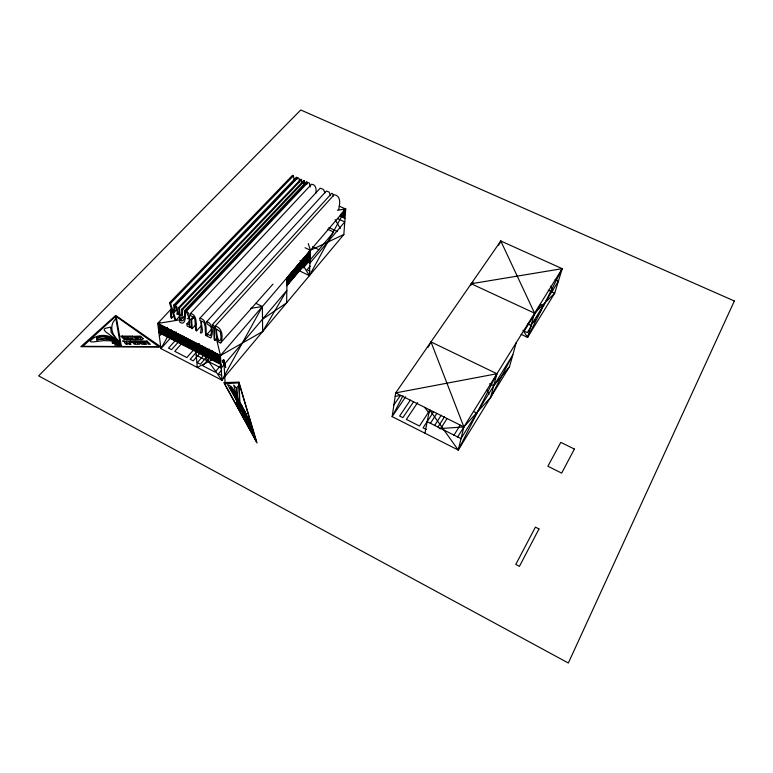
<?xml version="1.0" encoding="UTF-8"?>
<svg xmlns="http://www.w3.org/2000/svg" width="773" height="773" viewBox="0 0 773 773"><rect width="100%" height="100%" fill="white"/><g stroke="black" fill="none" stroke-linecap="round" stroke-linejoin="round"><path stroke-width="1.16" d="M181.829 309.113C181.249 310.727 182.892 316.089 180.109 315.867L179.5 307.925L301.586 179.616L300.832 179.268L178.679 307.509L179.819 322.254C186.341 326.448 185.278 314.514 185.559 311.007L307.113 182.167L306.33 181.81L184.708 310.572C184.216 312.968 185.617 323.182 180.457 320.418L180.254 317.722L181.558 317.819L182.235 316.408L182.689 309.548L304.494 180.959L303.712 180.602L181.829 309.113L182.689 309.548M287.034 277.671L286.628 302.881L262.511 319.21M287.334 277.314L286.899 285.836M287.633 276.956L287.498 285.131L287.942 276.599M288.242 276.251L288.097 284.425L288.542 275.893M288.851 275.546L288.696 283.72L289.15 275.188M289.45 274.83L289.295 283.015L289.749 274.483M290.059 274.125L289.894 282.309L290.358 273.777M290.658 273.42L290.493 281.604L290.957 273.072M291.257 272.724L291.092 280.899L291.556 272.367M291.856 272.019L291.692 280.193L292.155 271.661M292.455 271.313L292.281 279.497L292.764 270.965M293.064 270.608L292.88 278.792L293.363 270.26M293.663 269.912L293.469 278.096L293.953 269.564M294.252 269.217L294.069 277.401L294.552 268.859M294.851 268.511L294.658 276.695L295.151 268.163M295.45 267.816L295.247 276L295.75 267.468M296.049 267.12L295.837 275.304L296.339 266.772M296.639 266.424L296.426 274.608L296.938 266.076M297.238 265.728L297.016 273.913L297.537 265.381M297.827 265.033L297.605 273.227L298.127 264.685M298.426 264.337L298.194 272.531L298.716 263.989M299.016 263.641L298.784 271.835L299.315 263.293M299.605 262.955L299.373 271.149L299.905 262.607M300.195 262.26L299.953 270.453L300.494 261.912M300.784 261.574L300.542 269.767L301.084 261.226M301.373 260.878L301.122 269.081L301.673 260.54M301.963 260.192L301.712 268.395L302.262 259.844M302.552 259.506L302.291 267.7L302.852 259.158M303.142 258.82L302.871 267.014L303.431 258.472M303.731 258.134L303.46 266.327L304.021 257.786M304.311 257.448L304.04 265.651L304.61 257.1L304.301 257.853M304.9 256.762L304.62 264.965L305.19 256.414M305.48 256.076L305.2 264.279L305.779 255.737M306.069 255.39L305.779 263.603L306.359 255.051M306.649 254.713L306.359 262.917L306.939 254.365M307.229 254.027L306.929 262.24L307.528 253.689M307.818 253.351L307.509 261.554L308.108 253.013M308.398 252.665L308.089 260.878L308.688 252.327M308.978 251.988L308.659 260.201L309.268 251.65M309.558 251.312L309.239 259.525L309.847 250.974M310.137 250.636L310.099 258.511M297.045 179.21L297.112 177.558L296.378 177.21L173.809 305.026L173.906 309.77L173.055 311.248L170.553 303.374L169.5 302.832L292.436 175.394L293.402 175.838L294.242 180.273M315.964 193.134C316.389 189.714 316.167 184.38 311.587 184.206L190.448 313.471L190.602 315.799L193.395 316.94L194.844 319.336L195.762 330.429L196.574 330.844L201.463 325.52M301.422 183.046L301.586 179.616M340.816 214.121L340.651 216.469L339.927 216.131M341.618 213.29L341.376 216.798L342.101 217.136L342.429 212.449M343.241 211.618L342.826 217.474L343.56 217.812L344.227 208.449M344.961 208.778L344.285 218.141L345.009 218.479M171.49 308.64L157.731 323.443L160.939 348.604L221.928 380.19L343.84 234.509L345.695 209.029L339.096 206.082M303.354 183.317L303.712 180.602M304.06 184.119L304.494 180.959M306.813 184.418L307.113 182.167M424.937 433.199L429.508 409.767L458.254 450.041L509.523 366.673L516.219 342.69M470.825 285.517L471.211 283.749L473.095 282.329M500.363 242.78L500.788 240.992L562.213 268.675L554.734 293.151L527.544 337.357L521.128 334.342M523.002 330.245L527.544 337.357L534.568 313.162L500.788 240.992L395.699 392.897L392.143 416.628L458.254 450.041L463.868 426.918L490.604 397.428L512.818 354.846L460.766 438.987M490.604 397.428L496.923 373.736L430.976 341.908L428.223 347.212M223.436 360.073L223.387 360.257A4.619 0.889 71.6 0 0 223.474 361.783L224.006 363.6M338.632 209.609C339.849 204.565 341.395 195.859 334.197 194.67L215.232 326.109L215.319 328.428L216.16 328.863C216.933 333.008 215.02 341.502 220.489 343.048L272.966 284.135M224.035 364.122L223.832 363.503M303.683 259.37L303.992 258.617M527.544 337.357L562.213 268.675L471.211 283.749L534.568 313.162L554.734 293.151L548.289 290.194M458.254 450.041L496.923 373.736L395.699 392.897L463.868 426.918L430.976 341.908M498.624 245.176L500.788 240.992M402.994 395.747L392.143 416.628L405.651 396.82M196.226 355.194L221.204 368.054L286.822 290.445L262.636 331.549L220.46 355.561L197.308 367.436L195.125 342.594L221.928 380.19L262.376 306.514L255.96 303.345M171.451 329.907L160.939 348.604L176.147 331.859M531.611 325.665L527.331 332.593L524.22 331.134L540.781 304.446L543.834 305.857M533.447 322.689L535.274 319.722M536.501 317.742L537.728 315.761M539.554 312.785L541.39 309.818M457.442 437.305L562.213 268.675M453.857 435.344L460.186 425.218M440.6 428.686L447.016 418.647M437.991 426.976L444.485 416.84M434.697 425.314L441.209 415.207M430.31 423.469L436.851 413.381M433.585 411.748L423.082 427.856L426.377 429.517M429.894 410.134L419.459 426.029L406.356 419.42L417.575 402.665M413.574 401.757L402.868 417.662L399.612 416.019L410.347 400.143M393.901 404.936L400.482 395.351M220.943 342.777C223.184 337.183 222.527 327.694 215.232 326.109M115.882 318.756C108.297 325.607 112.259 336.613 119.844 341.56M509.523 366.673L493.725 385.746L489.609 383.756M221.571 370.18L218.469 373.861L221.551 375.456M310.166 266.125L307.074 269.806L309.963 271.197M221.175 364.914L215.078 372.113L202.806 365.764L214.334 352.391M212.198 350.556L200.4 364.199L197.347 362.624L209.174 349.01M205.087 347.27L193.221 360.856L190.187 359.29L202.072 345.724M199.279 343.444L186.844 357.561L174.746 351.309L186.496 338.178M333.269 195.994L332.854 193.907L331.762 193.289L212.527 324.496L212.623 326.786L213.686 328.013L214.208 339.878L215.029 340.294L217.435 337.598M183.568 336.255L171.529 349.647L168.524 348.092L180.582 334.728M207.29 334.091L210.372 335.704L211.367 332.767A68.845 34.099 42.3 0 0 211.242 329.771C212.43 325.066 205.966 325.433 206.652 321.723C213.203 323.24 213.377 333.385 210.874 338.004L207.357 336.323L207.241 334.062L211.29 329.598M159.354 336.207L167.509 327.327M206.652 321.723L326.37 191.028L329.076 192.042L330.573 195.656M199.859 318.263C208.005 319.655 205.521 330.322 206.391 335.869L205.57 335.453L205.087 326.322L204.169 322.959A1.942 0.995 41.2 0 0 202.7 321.616L201.618 321.143C200.236 322.66 204.864 334.506 200.4 332.912C201.299 330.245 201.521 326.003 200.796 320.843L199.994 320.592L199.859 318.263L320.177 188.177L323.443 189.433L324.998 192.825M193.289 316.756L190.834 319.394L191.404 328.196L192.216 328.612L196.303 324.187M188.593 321.983L186.95 323.742L187.105 325.993L190.023 327.481L191.665 325.723M192.216 328.612L191.646 319.809L194.1 317.172M180.457 320.418L185.414 315.152M186.95 323.742L189.066 324.824C190.525 319.114 187.51 315.355 186.361 311.364L307.857 182.457L309.48 183.191L310.099 186.95M169.5 302.832L171.326 308.582L170.466 312.418L170.843 317.655L171.645 318.061L171.277 313.104L171.896 310.369L174.872 319.722L175.915 320.254L181.761 314.128M171.645 318.061L174.128 315.442M179.539 312.746L177.887 314.485L177.085 314.08L178.737 312.331M175.915 320.254L173.596 312.968L176.93 309.471M173.055 311.248L174.708 309.509M173.596 312.968L174.775 310.273L174.621 305.441L297.112 177.558M177.085 314.08C177.993 310.504 175.626 308.437 175.403 305.606L297.866 177.645L299.112 178.65L299.412 181.868M170.553 303.374L293.402 175.838M238.896 385.051L237.185 387.244L236.77 390.452L238.2 400.501M343.801 210.198L345.695 209.029L309.422 275.642L295.769 269.081M343.84 234.509L310.427 250.297L305.035 247.737M221.928 380.19L220.46 355.561L157.731 323.443L159.876 322.428M238.963 408.212L237.427 405.651L239.852 409.178M157.731 323.443L180.109 319.8M187.182 318.65L189.54 318.273M250.636 308.398L262.376 306.514L262.636 331.549M395.187 396.317L400.897 395.496M337.357 210.217L345.695 209.029L220.46 355.561L216.295 338.101M439.267 428.629L463.868 426.918M196.081 348.343L196.835 348.294M197.588 348.246L198.342 348.198M199.096 348.14L199.849 348.092M200.613 348.043L201.376 347.995M202.13 347.947L202.893 347.889M203.657 347.84L204.42 347.792M119.892 341.84L112.104 341.811L119.97 342.265M120.028 342.613L112.182 342.574L120.105 342.941M120.144 343.289L112.375 343.26L120.202 343.627M120.259 343.966L118.182 344.671L118.771 343.985L116.974 343.946L114.472 344.922L120.569 345.734M186.361 311.364C192.023 313.625 187.887 323.462 190.023 327.481M175.403 305.606L177.027 307.219L177.887 314.485M212.527 324.496C217.232 327.568 213.203 335.897 215.029 340.294M190.448 313.471C198.207 315.007 195.414 325.578 196.574 330.844M555.149 279.584L558.425 281.072L531.012 325.423L527.853 323.945M337.492 218.566L344.758 221.928L309.915 263.139L302.446 259.573M328.863 227.523L337.415 231.523M327.617 229.223L333.733 232.084L303.451 267.835L298.223 265.332M312.63 246.742L318.824 249.669M473.501 411.468L476.777 413.091M427.189 421.662L461.017 438.649M173.809 305.026L174.621 305.441M178.679 307.509L179.5 307.925M184.708 310.572L185.559 311.007M190.834 319.394L191.646 319.809M158.909 332.709L159.682 333.105L158.504 323.848M221.001 364.624L220.199 364.218L219.648 355.145M174.254 332.351L173.413 331.482L174.447 340.69L175.22 341.096L174.205 331.878M175.094 333.211L175.935 334.081M424.628 407.342L428.899 412.898M224.025 363.89L222.74 360.614L223.532 362.073M223.764 363.368L222.808 360.923L223.571 362.305M300.05 260.549L309.422 275.642L310.427 250.297L308.253 243.592M550.453 286.136L552.898 290.146M335.096 219.619L340.342 228.557M239.765 407.149L236.567 401.332L239.785 407.555M239.794 407.883L236.567 402.018L239.823 408.221M239.823 408.54L236.625 402.723L239.843 408.859M239.92 410.869L238.838 408.202M486.806 390.152L488.98 394.307M224.499 363.919L224.025 362.701L225.214 365.958L224.46 364.431M224.663 364.006L224.885 364.692M224.798 364.296L224.953 364.837M239.756 406.878L237.002 395.96L236.49 388.191L233.746 385.099L238.992 404.801L238.413 401.815M224.199 363.725L224.16 363.561M159.286 324.245L160.455 333.501L161.228 333.897L160.069 324.65M160.852 325.046L162.011 334.294L162.784 334.699L161.634 325.452M162.417 325.848L163.557 335.096L164.33 335.492L163.2 326.254M163.992 326.65L165.103 335.888L165.886 336.294L164.775 327.056M165.557 327.452L166.659 336.69L167.441 337.086L166.34 327.858M167.123 328.254L168.214 337.492L168.987 337.888L167.915 328.66M168.698 329.066L169.77 338.294L170.543 338.69L169.48 329.462M170.273 329.868L171.326 339.086L172.108 339.492L171.055 330.274M171.838 330.67L172.881 339.888L173.664 340.294L172.63 331.076M174.998 332.284L176.002 341.492L176.785 341.898L175.78 332.69M176.573 333.095L177.568 342.294L178.341 342.7L177.355 333.501M178.148 333.897L179.123 343.096L179.906 343.502L178.94 334.303M179.732 334.709L180.689 343.908L181.471 344.304L180.524 335.115M181.307 335.521L182.254 344.71L183.037 345.116L182.099 335.926M182.892 336.332L183.819 345.512L184.602 345.918L183.684 336.738M184.476 337.144L185.385 346.323L186.177 346.719L185.269 337.55M186.061 337.956L186.96 347.125L187.742 347.531L186.853 338.361M187.646 338.767L188.525 347.937L189.317 348.333L188.438 339.173M189.24 339.579L190.1 348.739L190.883 349.145L190.032 339.985M190.825 340.391L191.675 349.551L192.458 349.956L191.617 340.796M192.419 341.202L193.25 350.362L194.033 350.768L193.211 341.608M194.004 342.014L194.825 351.174L195.608 351.58L194.806 342.429M195.598 342.835L196.4 351.976L197.183 352.382L196.4 343.241M197.192 343.647L197.975 352.788L198.767 353.193L197.994 344.062M198.787 344.468L199.56 353.599L200.342 354.005L199.589 344.874M200.381 345.28L201.135 354.421L201.927 354.826L201.183 345.695M202.787 346.507L203.512 355.638L202.719 355.232L201.985 346.101M204.381 347.328L205.096 356.45L204.304 356.044L203.579 346.922M205.985 348.15L206.681 357.261L205.889 356.855L205.183 347.744M207.589 348.971L208.266 358.083L207.473 357.677L206.787 348.565M209.193 349.792L209.85 358.894L209.058 358.488L208.391 349.377M210.797 350.613L211.435 359.716L210.643 359.3L209.995 350.198M212.401 351.435L213.029 360.527L212.237 360.121L211.599 351.029M214.015 352.256L214.623 361.349L213.821 360.943L213.203 351.85M214.817 352.672L215.416 361.754L216.208 362.17L215.619 353.087M216.421 353.493L217.01 362.576L217.802 362.991L217.232 353.908M218.034 354.324L218.604 363.397L219.397 363.803L218.846 354.73M224.557 363.822L224.73 364.982M224.354 363.397L224.566 364.556M224.209 363.088L224.305 364.015M225.117 383.234L223.803 359.909L222.305 360.595L225.774 367.668L223.803 359.909A8.503 1.643 71.6 0 0 223.841 363.126M224.943 364.576L225.098 365.716M221.155 338.091C218.943 347.087 215.358 330.467 216.991 329.279L220.334 331.907L221.155 338.091M110.897 327.965L111.061 332.245L117.931 340.767L105.63 331.801L104.394 330.197L104.2 329.143L105.399 328.312L110.742 327.095L110.897 327.965M230.48 386.848L230.325 388.78L232.924 392.259L237.601 402.491L227.687 384.693C235.021 386.751 235.475 396.568 238.181 402.578L234.47 393.148L230.48 386.848M96.828 337.801L96.654 340.313C102.355 337.927 108.916 338.999 114.559 340.999L103.543 340.593L93.804 341.879L90.943 341.859L90.132 341.096C96.857 333.318 108.239 334.062 115.892 339.907C110.017 337.724 102.799 334.487 96.828 337.801M734.35 300.987L568.348 663.021L38.65 375.871L300.774 109.979L734.35 300.987M538.984 528.964L519.427 566.358L515.775 564.445L535.409 527.128L538.984 528.964M574.387 449.045L561.671 473.124L547.883 466.245L560.802 442.369L574.387 449.045M143.121 338.632L142.309 339.608L137.236 339.589L134.125 336.245L135.671 336.216L137.604 338.294L138.502 338.294L136.502 336.129L138.096 336.139L140.213 338.352L141.111 338.352L138.85 336.139L140.676 336.149L143.121 338.632M140.338 343.415L139.613 344.285L134.396 344.265L131.381 341.057L132.917 341.028L134.85 343.077L135.739 343.086L133.739 340.941L135.333 340.951L137.449 343.135L138.338 343.144L136.087 340.951L137.903 340.961L140.338 343.415M98.49 337.463L97.388 339.376L105.679 338.526L118.433 341.55C112.22 339.028 105.312 335.463 98.49 337.463M126.869 343.019L126.472 343.405L127.381 344.227L126.057 344.227L124.559 342.739L124.926 342.149L122.607 341.009L124.414 340.951L126.927 342.255L126.299 340.951L127.796 340.961L129.42 342.526L128.811 343.106L131.052 344.246L129.091 344.236L126.869 343.019M115.477 316.457L82.953 346.333L120.694 346.488L115.477 316.457M115.689 315.471L80.807 346.691L161.093 347.019L115.689 315.471M249.631 422.058L247.099 418.357L245.911 413.207L248.79 420.28L247.911 416.715L248.684 418.106L249.631 422.058M248.288 423.923L245.737 420.087L244.587 415.13L247.447 422.164L246.568 418.618L247.341 420.01L248.288 423.923M231.156 387.775L230.654 388.548L234.045 393.901L239.176 405.825L234.963 394.732L231.156 387.775M242.635 413.362L242.799 414.753L240.925 408.492L242.683 412.772L242.461 411.217L243.089 412.357L244.336 417.536L242.635 413.362M238.799 382.848L224.663 383.795L239.949 411.594L238.799 382.848M130.473 340.99L128.84 341.038L130.27 342.526L132.028 342.536L130.473 340.99M238.925 382.181L223.803 382.548L257.051 443.035L238.925 382.181M141.188 341.057L138.831 341.086L141.817 343.367L141.15 343.357L141.884 344.294L144.28 344.304L141.188 341.057M145.295 342.768L143.604 342.768L145.092 344.304L146.686 344.314L145.295 342.768M122.665 336.052L120.868 336.042L124.115 339.521L129.68 339.55L126.434 336.091L123.835 336.071L124.018 337.192L125.439 337.009L127.332 338.651L124.897 338.632L122.665 336.052M132.782 336.12L127.429 336.091L128.27 337.115L131.922 337.134L133.169 338.555L129.69 338.535L130.54 339.55L136.454 339.579L132.782 336.12M147.054 341.067L142.464 341.048L142.831 341.975L146.503 342.004L148.648 344.323L150.32 344.333L147.054 341.067M158.871 346.642L121.4 346.488L116.201 316.457L158.871 346.642M244.21 414.396L243.524 413.197L244.809 416.85L244.21 414.396M248.722 422.599L247.727 420.821L249.921 427.682L248.722 422.599M241.118 404.434L240.374 403.081L241.601 408.386L243.92 412.598L242.693 407.284L241.601 405.323L242.973 410.086L241.118 404.434M245.35 412.096L243.099 408.028L245.428 414.405L243.968 411.767L244.287 413.246L246.771 417.758L245.35 412.096M251.225 427.111L249.264 423.565L252.51 432.368L251.225 427.111M250.413 427.189L249.689 425.875L250.954 429.546L250.413 427.189M256.105 440.968L240.239 412.115L239.099 383.389L256.105 440.968"/></g></svg>
